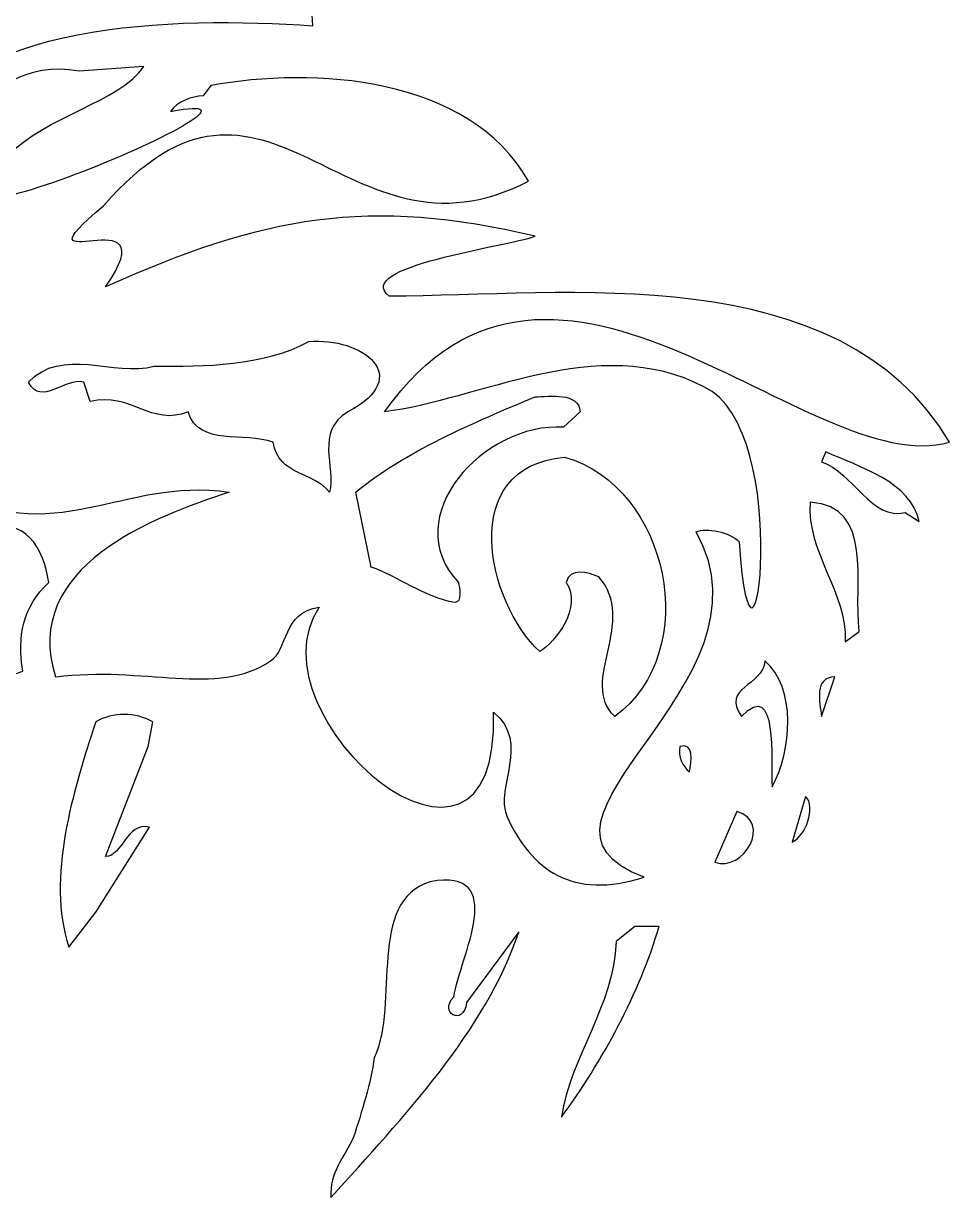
# Model space of a CAD drawing. Header units: centimetres. Extents: x -9.4 to 9.6, y -7 to 13.8.
# Drawn here: x 4.99 to 9.55, y 0.69 to 6.47 of the extents above; entities that cross this region are included whole.
import ezdxf

# ---------------------------------------------------------------- set-up
doc = ezdxf.new("R2010")
doc.units = ezdxf.units.CM
doc.header["$MEASUREMENT"] = 0
doc.layers.add('Ebene 1', color=7, linetype='Continuous')

msp = doc.modelspace()

# ---------------------------------------------------------------- linework, layer by layer
at = {"layer": 'Ebene 1', "color": 94}
for points, knots in [([(3.76174, 7.02056), (4.49833, 6.8707), (2.86004, 6.64972), (2.921, 6.28142), (2.921, 6.28142), (3.5179, 6.5532), (4.1529, 6.9215), (4.79298, 6.9215), (4.79298, 6.9215), (4.79298, 6.9215), (4.23672, 6.69798), (4.23672, 6.69798), (4.23672, 6.69798), (3.85572, 6.30428), (4.70408, 6.79958), (4.91998, 6.77164), (4.91998, 6.77164), (5.1308, 6.9215), (5.44576, 6.5532), (5.46862, 6.89864), (5.46862, 6.89864), (5.75564, 6.84784), (6.0325, 7.09422), (6.28142, 6.82244), (6.28142, 6.82244), (6.41603, 6.72338), (6.40333, 6.59892), (6.41603, 6.45414), (6.41603, 6.45414), (5.73278, 6.5024), (4.67868, 6.477), (4.40944, 5.88518), (4.40944, 5.88518), (4.40944, 5.88518), (4.6736, 6.00964), (4.6736, 6.00964), (4.6736, 6.00964), (4.85902, 6.13156), (4.99364, 6.28142), (5.26542, 6.23062), (5.26542, 6.23062), (5.26542, 6.23062), (5.58292, 6.25348), (5.58292, 6.25348), (5.58292, 6.25348), (5.46862, 6.08076), (5.10032, 6.00964), (4.91236, 5.81406), (4.91236, 5.81406), (4.07924, 5.1689), (6.47446, 6.18236), (5.715, 6.0325), (5.715, 6.0325), (5.74802, 6.08076), (5.82168, 6.1087), (5.87501, 6.1087), (5.87501, 6.1087), (5.87501, 6.1087), (5.91312, 6.1595), (5.91312, 6.1595), (5.91312, 6.1595), (6.41603, 6.25348), (7.18312, 6.20776), (7.47776, 5.6896), (7.47776, 5.6896), (6.56844, 5.21716), (6.19759, 6.5024), (5.3848, 5.56768), (5.3848, 5.56768), (4.90728, 5.1689), (5.72516, 5.64134), (5.39496, 5.1689), (5.39496, 5.1689), (6.16966, 5.51688), (6.69544, 5.6134), (7.51078, 5.41782), (7.51078, 5.41782), (7.36346, 5.36702), (6.60908, 5.26796), (6.79196, 5.12318), (6.79196, 5.12318), (7.6581, 5.12318), (9.00684, 5.31876), (9.5504, 4.40436), (9.5504, 4.40436), (8.85952, 4.20878), (7.60984, 5.7404), (6.7691, 4.55422), (6.7691, 4.55422), (7.21868, 4.60502), (7.8232, 4.95046), (8.34136, 4.67614), (8.34136, 4.67614), (8.79094, 4.47802), (8.58266, 2.92862), (8.51408, 3.91414), (8.51408, 3.91414), (8.46836, 3.9624), (8.35406, 3.98526), (8.30326, 3.9624), (8.30326, 3.9624), (8.73252, 3.2004), (7.30504, 2.53492), (8.04672, 2.26314), (8.04672, 2.26314), (7.69366, 2.14884), (7.49046, 2.2987), (7.37108, 2.56286), (7.37108, 2.56286), (7.31012, 2.70764), (7.49046, 2.921), (7.30504, 3.07594), (7.30504, 3.07594), (7.3406, 1.9939), (6.08583, 3.05308), (6.44652, 3.59156), (6.44652, 3.59156), (6.26618, 3.5687), (6.29412, 3.38074), (6.20776, 3.3274), (6.20776, 3.3274), (5.9436, 3.14706), (5.58292, 3.30708), (5.14858, 3.24866), (5.14858, 3.24866), (4.9784, 3.78968), (5.62864, 4.03606), (6.00456, 4.15798), (6.00456, 4.15798), (5.46353, 4.23672), (5.15874, 3.86334), (4.57708, 4.18592), (4.57708, 4.18592), (4.46786, 4.23672), (4.5593, 4.3815), (4.50595, 4.45516), (4.50595, 4.45516), (5.2197, 5.09524), (3.68808, 5.6896), (3.75412, 4.77774), (3.75412, 4.77774), (3.66522, 4.699), (3.5687, 4.62788), (3.44678, 4.67614), (3.44678, 4.67614), (3.50012, 5.23748), (4.4704, 5.69468), (4.20116, 5.85978), (4.20116, 5.85978), (3.4417, 5.6134), (3.55346, 4.4323), (2.85496, 4.40436), (2.85496, 4.40436), (2.8829, 4.8006), (3.64998, 5.09524), (2.921, 5.41782), (2.921, 5.41782), (3.29692, 5.98678), (3.75412, 5.6896), (4.18591, 6.1087), (4.18591, 6.1087), (4.4704, 6.40334), (4.9657, 6.5532), (5.33908, 6.62686), (5.33908, 6.62686), (4.77266, 6.69798), (4.15544, 6.35508), (3.71094, 5.95884), (3.71094, 5.95884), (3.08102, 6.08076), (2.10058, 5.7404), (1.23698, 4.99872), (1.23698, 4.99872), (1.08204, 5.1689), (0.8255, 5.09524), (0.635, 5.1943), (0.635, 5.1943), (0.73406, 5.31876), (0.89916, 5.44068), (1.05156, 5.41782), (1.05156, 5.41782), (1.67386, 5.26796), (1.72466, 5.6134), (2.02692, 6.1087), (2.02692, 6.1087), (2.40284, 6.67512), (3.16992, 6.79958), (3.76174, 7.02056)], [0, 0, 0, 0, 0.0212766, 0.0212766, 0.0212766, 0.0212766, 0.0425532, 0.0425532, 0.0425532, 0.0425532, 0.0638298, 0.0638298, 0.0638298, 0.0638298, 0.0851064, 0.0851064, 0.0851064, 0.0851064, 0.106383, 0.106383, 0.106383, 0.106383, 0.1276596, 0.1276596, 0.1276596, 0.1276596, 0.1489362, 0.1489362, 0.1489362, 0.1489362, 0.1702128, 0.1702128, 0.1702128, 0.1702128, 0.1914894, 0.1914894, 0.1914894, 0.1914894, 0.212766, 0.212766, 0.212766, 0.212766, 0.2340426, 0.2340426, 0.2340426, 0.2340426, 0.2553191, 0.2553191, 0.2553191, 0.2553191, 0.2765957, 0.2765957, 0.2765957, 0.2765957, 0.2978723, 0.2978723, 0.2978723, 0.2978723, 0.3191489, 0.3191489, 0.3191489, 0.3191489, 0.3404255, 0.3404255, 0.3404255, 0.3404255, 0.3617021, 0.3617021, 0.3617021, 0.3617021, 0.3829787, 0.3829787, 0.3829787, 0.3829787, 0.4042553, 0.4042553, 0.4042553, 0.4042553, 0.4255319, 0.4255319, 0.4255319, 0.4255319, 0.4468085, 0.4468085, 0.4468085, 0.4468085, 0.4680851, 0.4680851, 0.4680851, 0.4680851, 0.4893617, 0.4893617, 0.4893617, 0.4893617, 0.5106383, 0.5106383, 0.5106383, 0.5106383, 0.5319149, 0.5319149, 0.5319149, 0.5319149, 0.5531915, 0.5531915, 0.5531915, 0.5531915, 0.5744681, 0.5744681, 0.5744681, 0.5744681, 0.5957447, 0.5957447, 0.5957447, 0.5957447, 0.6170213, 0.6170213, 0.6170213, 0.6170213, 0.6382979, 0.6382979, 0.6382979, 0.6382979, 0.6595745, 0.6595745, 0.6595745, 0.6595745, 0.6808511, 0.6808511, 0.6808511, 0.6808511, 0.7021277, 0.7021277, 0.7021277, 0.7021277, 0.7234043, 0.7234043, 0.7234043, 0.7234043, 0.7446809, 0.7446809, 0.7446809, 0.7446809, 0.7659574, 0.7659574, 0.7659574, 0.7659574, 0.787234, 0.787234, 0.787234, 0.787234, 0.8085106, 0.8085106, 0.8085106, 0.8085106, 0.8297872, 0.8297872, 0.8297872, 0.8297872, 0.8510638, 0.8510638, 0.8510638, 0.8510638, 0.8723404, 0.8723404, 0.8723404, 0.8723404, 0.893617, 0.893617, 0.893617, 0.893617, 0.9148936, 0.9148936, 0.9148936, 0.9148936, 0.9361702, 0.9361702, 0.9361702, 0.9361702, 0.9574468, 0.9574468, 0.9574468, 0.9574468, 0.9787234, 0.9787234, 0.9787234, 0.9787234, 1, 1, 1, 1]), ([(6.39572, 4.89966), (6.16966, 4.77774), (5.88263, 4.77774), (5.63372, 4.77774), (5.63372, 4.77774), (5.43814, 4.72694), (5.17652, 4.8768), (5.0165, 4.699), (5.0165, 4.699), (5.07746, 4.57708), (5.19684, 4.72694), (5.28828, 4.699), (5.28828, 4.699), (5.28828, 4.699), (5.31876, 4.60502), (5.31876, 4.60502), (5.31876, 4.60502), (5.52196, 4.65328), (5.62102, 4.47802), (5.80136, 4.55422), (5.80136, 4.55422), (5.8547, 4.3815), (6.07822, 4.45516), (6.22046, 4.40436), (6.22046, 4.40436), (6.2484, 4.23672), (6.42112, 4.25958), (6.49732, 4.15798), (6.49732, 4.15798), (6.53034, 4.28244), (6.42366, 4.45516), (6.58876, 4.55422), (6.58876, 4.55422), (6.91896, 4.72694), (6.65734, 4.92252), (6.39572, 4.89966)], [0, 0, 0, 0, 0.1111111, 0.1111111, 0.1111111, 0.1111111, 0.2222222, 0.2222222, 0.2222222, 0.2222222, 0.3333333, 0.3333333, 0.3333333, 0.3333333, 0.4444444, 0.4444444, 0.4444444, 0.4444444, 0.5555556, 0.5555556, 0.5555556, 0.5555556, 0.6666667, 0.6666667, 0.6666667, 0.6666667, 0.7777778, 0.7777778, 0.7777778, 0.7777778, 0.8888889, 0.8888889, 0.8888889, 0.8888889, 1, 1, 1, 1]), ([(7.51078, 4.62788), (7.21106, 4.50342), (6.86562, 4.3561), (6.62685, 4.15798), (6.62685, 4.15798), (6.62685, 4.15798), (6.70306, 3.78968), (6.70306, 3.78968), (6.70306, 3.78968), (6.83767, 3.74142), (6.96468, 3.64236), (7.11454, 3.61442), (7.11454, 3.61442), (7.15264, 3.61442), (7.1374, 3.69062), (7.13232, 3.71348), (7.13232, 3.71348), (6.83005, 4.03606), (7.25932, 4.50342), (7.65048, 4.47802), (7.65048, 4.47802), (7.65048, 4.47802), (7.73176, 4.55422), (7.73176, 4.55422), (7.73176, 4.55422), (7.72414, 4.65328), (7.5819, 4.62788), (7.51078, 4.62788)], [0, 0, 0, 0, 0.1428571, 0.1428571, 0.1428571, 0.1428571, 0.2857143, 0.2857143, 0.2857143, 0.2857143, 0.4285714, 0.4285714, 0.4285714, 0.4285714, 0.5714286, 0.5714286, 0.5714286, 0.5714286, 0.7142857, 0.7142857, 0.7142857, 0.7142857, 0.8571429, 0.8571429, 0.8571429, 0.8571429, 1, 1, 1, 1]), ([(7.65556, 4.3307), (7.12216, 4.28244), (7.27202, 3.61442), (7.53364, 3.37312), (7.53364, 3.37312), (7.60984, 3.42138), (7.74446, 3.59156), (7.66318, 3.71348), (7.66318, 3.71348), (7.68096, 3.78968), (7.76732, 3.76428), (7.8232, 3.74142), (7.8232, 3.74142), (8.01878, 3.52298), (7.72414, 3.2258), (7.90194, 3.05308), (7.90194, 3.05308), (8.33882, 3.37312), (8.16864, 4.18592), (7.65556, 4.3307)], [0, 0, 0, 0, 0.2, 0.2, 0.2, 0.2, 0.4, 0.4, 0.4, 0.4, 0.6, 0.6, 0.6, 0.6, 0.8, 0.8, 0.8, 0.8, 1, 1, 1, 1])]:
    msp.add_open_spline(points, degree=3, knots=knots, dxfattribs=at)
at = {"layer": 'Ebene 1', "color": 136}
for points, knots in [([(8.9408, 4.3561), (9.1059, 4.28244), (9.36244, 4.20878), (9.40054, 4.0132), (9.40054, 4.0132), (9.40054, 4.0132), (9.33196, 4.05892), (9.33196, 4.05892), (9.33196, 4.05892), (9.17194, 4.0132), (9.07034, 4.25958), (8.92048, 4.30784), (8.92048, 4.30784), (8.92048, 4.30784), (8.9408, 4.3561), (8.9408, 4.3561)], [0, 0, 0, 0, 0.25, 0.25, 0.25, 0.25, 0.5, 0.5, 0.5, 0.5, 0.75, 0.75, 0.75, 0.75, 1, 1, 1, 1]), ([(8.8646, 4.10972), (9.1821, 4.08686), (9.07542, 3.71348), (9.1059, 3.47218), (9.1059, 3.47218), (9.1059, 3.47218), (9.03732, 3.42138), (9.03732, 3.42138), (9.03732, 3.42138), (9.04748, 3.66522), (8.84428, 3.86334), (8.8646, 4.10972)], [0, 0, 0, 0, 0.3333333, 0.3333333, 0.3333333, 0.3333333, 0.6666667, 0.6666667, 0.6666667, 0.6666667, 1, 1, 1, 1]), ([(8.64108, 3.3274), (8.79602, 3.2004), (8.7757, 2.88036), (8.67664, 2.70764), (8.67664, 2.70764), (8.66902, 2.8321), (8.70712, 3.24866), (8.52678, 3.05308), (8.52678, 3.05308), (8.42264, 3.2004), (8.63346, 3.2004), (8.64108, 3.3274)], [0, 0, 0, 0, 0.3333333, 0.3333333, 0.3333333, 0.3333333, 0.6666667, 0.6666667, 0.6666667, 0.6666667, 1, 1, 1, 1]), ([(8.98652, 3.24866), (8.98652, 3.24866), (8.92048, 3.05308), (8.92048, 3.05308), (8.92048, 3.05308), (8.91032, 3.12674), (8.88238, 3.24866), (8.98652, 3.24866)], [0, 0, 0, 0, 0.5, 0.5, 0.5, 0.5, 1, 1, 1, 1]), ([(8.22198, 2.90576), (8.29564, 2.92862), (8.27786, 2.8321), (8.27024, 2.7813), (8.27024, 2.7813), (8.23468, 2.80924), (8.21436, 2.85496), (8.22198, 2.90576)], [0, 0, 0, 0, 0.5, 0.5, 0.5, 0.5, 1, 1, 1, 1]), ([(8.84174, 2.65938), (8.89508, 2.60858), (8.84174, 2.4638), (8.7757, 2.43586), (8.7757, 2.43586), (8.7757, 2.43586), (8.84174, 2.65938), (8.84174, 2.65938)], [0, 0, 0, 0, 0.5, 0.5, 0.5, 0.5, 1, 1, 1, 1]), ([(8.3947, 2.3368), (8.3947, 2.3368), (8.50392, 2.58572), (8.50392, 2.58572), (8.50392, 2.58572), (8.67918, 2.53492), (8.53694, 2.286), (8.3947, 2.3368)], [0, 0, 0, 0, 0.5, 0.5, 0.5, 0.5, 1, 1, 1, 1])]:
    msp.add_open_spline(points, degree=3, knots=knots, dxfattribs=at)
at = {"layer": 'Ebene 1'}
msp.add_open_spline([(4.78028, 3.98526), (5.00888, 4.03606), (5.08762, 3.8862), (5.11556, 3.71348), (5.11556, 3.71348), (4.98856, 3.59156), (4.95808, 3.44932), (4.98856, 3.2766), (4.98856, 3.2766), (4.98856, 3.2766), (4.84378, 3.2258), (4.84378, 3.2258), (4.84378, 3.2258), (4.84378, 3.2258), (4.5974, 3.24866), (4.5974, 3.24866), (4.5974, 3.24866), (4.12242, 3.2004), (4.40181, 3.98526), (4.69392, 3.9624), (4.69392, 3.9624), (4.69392, 3.9624), (4.78028, 3.98526), (4.78028, 3.98526)], degree=3, knots=[0, 0, 0, 0, 0.1666667, 0.1666667, 0.1666667, 0.1666667, 0.3333333, 0.3333333, 0.3333333, 0.3333333, 0.5, 0.5, 0.5, 0.5, 0.6666667, 0.6666667, 0.6666667, 0.6666667, 0.8333333, 0.8333333, 0.8333333, 0.8333333, 1, 1, 1, 1], dxfattribs=at)
at = {"layer": 'Ebene 1', "color": 2}
for points, knots in [([(5.61086, 2.50952), (5.61086, 2.50952), (5.34669, 2.09042), (5.34669, 2.09042), (5.34669, 2.09042), (5.34669, 2.09042), (5.21462, 1.9177), (5.21462, 1.9177), (5.21462, 1.9177), (5.10286, 2.26314), (5.23494, 2.68478), (5.34669, 3.02768), (5.34669, 3.02768), (5.43052, 3.07594), (5.54228, 3.07594), (5.62864, 3.02768), (5.62864, 3.02768), (5.62864, 3.02768), (5.60578, 2.90576), (5.60578, 2.90576), (5.60578, 2.90576), (5.60578, 2.90576), (5.39496, 2.36474), (5.39496, 2.36474), (5.39496, 2.36474), (5.47878, 2.36474), (5.4991, 2.53492), (5.61086, 2.50952)], [0, 0, 0, 0, 0.1428571, 0.1428571, 0.1428571, 0.1428571, 0.2857143, 0.2857143, 0.2857143, 0.2857143, 0.4285714, 0.4285714, 0.4285714, 0.4285714, 0.5714286, 0.5714286, 0.5714286, 0.5714286, 0.7142857, 0.7142857, 0.7142857, 0.7142857, 0.8571429, 0.8571429, 0.8571429, 0.8571429, 1, 1, 1, 1]), ([(6.99262, 2.24028), (7.38632, 2.31394), (7.13994, 1.86944), (7.10946, 1.67386), (7.10946, 1.67386), (7.03326, 1.59512), (7.15772, 1.524), (7.17296, 1.64592), (7.17296, 1.64592), (7.17296, 1.64592), (7.4295, 1.9939), (7.4295, 1.9939), (7.4295, 1.9939), (7.2644, 1.50114), (6.86054, 1.08204), (6.50494, 0.6858), (6.50494, 0.6858), (6.49732, 0.81026), (6.56844, 0.88138), (6.61669, 0.98298), (6.61669, 0.98298), (6.6548, 1.1049), (6.70306, 1.25476), (6.7183, 1.37414), (6.7183, 1.37414), (6.84276, 1.64592), (6.6802, 2.14122), (6.99262, 2.24028)], [0, 0, 0, 0, 0.1428571, 0.1428571, 0.1428571, 0.1428571, 0.2857143, 0.2857143, 0.2857143, 0.2857143, 0.4285714, 0.4285714, 0.4285714, 0.4285714, 0.5714286, 0.5714286, 0.5714286, 0.5714286, 0.7142857, 0.7142857, 0.7142857, 0.7142857, 0.8571429, 0.8571429, 0.8571429, 0.8571429, 1, 1, 1, 1]), ([(8.001, 2.0193), (8.001, 2.0193), (8.12038, 2.0193), (8.12038, 2.0193), (8.12038, 2.0193), (8.0264, 1.69672), (7.83844, 1.35128), (7.64032, 1.08204), (7.64032, 1.08204), (7.68096, 1.37414), (7.89686, 1.62306), (7.90956, 1.94564), (7.90956, 1.94564), (7.90956, 1.94564), (8.001, 2.0193), (8.001, 2.0193)], [0, 0, 0, 0, 0.25, 0.25, 0.25, 0.25, 0.5, 0.5, 0.5, 0.5, 0.75, 0.75, 0.75, 0.75, 1, 1, 1, 1])]:
    msp.add_open_spline(points, degree=3, knots=knots, dxfattribs=at)

doc.saveas('drawing.dxf')
